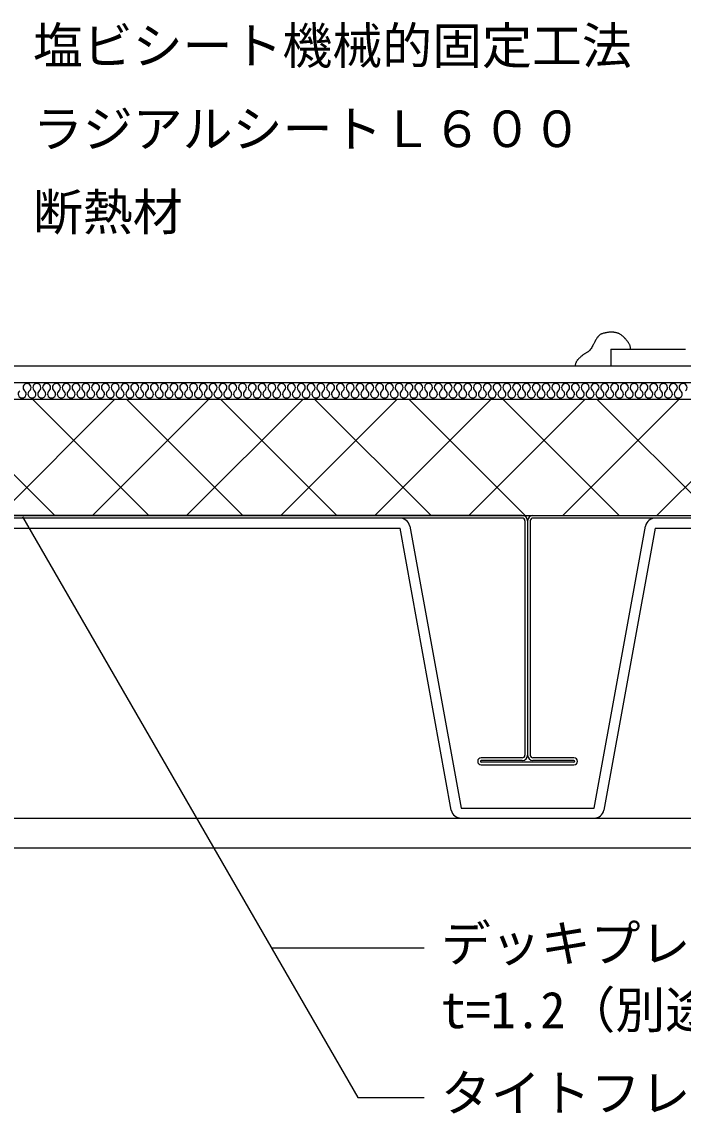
# Model space of a CAD drawing. Units: millimetres, scale not verified. Extents: x -665 to 665, y -465 to 450.
# Drawn here: x -252 to -53.2, y -245.6 to 83.5 of the extents above; entities that cross this region are included whole.
import ezdxf
from ezdxf.enums import TextEntityAlignment as Align

# ---------------------------------------------------------------- set-up
doc = ezdxf.new("R2010")
doc.units = ezdxf.units.MM
doc.header["$LTSCALE"] = 5
for name, color, linetype in [('0-1_線色１（水色）', 4, 'Continuous'), ('0-2_線色２（白）', 7, 'Continuous'), ('0-4_線色４（黄）', 2, 'Continuous'), ('0-5_金属', 7, 'Continuous'), ('0-A_文字', 7, 'Continuous'), ('0-D_断熱・ハッチ', 4, 'Continuous')]:
    doc.layers.add(name, color=color, linetype=linetype)
doc.styles.add('ＭＳ ゴシック', font='')
doc.styles.get('ＭＳ ゴシック').set_extended_font_data('MS Gothic')

msp = doc.modelspace()

# ---------------------------------------------------------------- linework, layer by layer
at = {"layer": '0-1_線色１（水色）'}
for centre, start, end in [((-250.484, -26.519), 307.52351, 232.47649), ((-247.54, -26.519), 307.52351, 232.47649), ((-244.596, -26.519), 307.52351, 232.47649), ((-241.652, -26.519), 307.52351, 232.47649), ((-238.708, -26.519), 307.52351, 232.47649), ((-235.765, -26.519), 307.52351, 232.47649), ((-232.821, -26.519), 307.52351, 232.47649), ((-229.877, -26.519), 307.52351, 232.47649), ((-226.933, -26.519), 307.52351, 232.47649), ((-223.989, -26.519), 307.52351, 232.47649), ((-221.045, -26.519), 307.52351, 232.47649), ((-218.101, -26.519), 307.52351, 232.47649), ((-215.157, -26.519), 307.52351, 232.47649), ((-212.213, -26.519), 307.52351, 232.47649), ((-209.269, -26.519), 307.52351, 232.47649), ((-206.325, -26.519), 307.52351, 232.47649), ((-203.381, -26.519), 307.52351, 232.47649), ((-200.438, -26.519), 307.52351, 232.47649), ((-197.494, -26.519), 307.52351, 232.47649), ((-194.55, -26.519), 307.52351, 232.47649), ((-191.606, -26.519), 307.52351, 232.47649), ((-188.662, -26.519), 307.52351, 232.47649), ((-185.718, -26.519), 307.52351, 232.47649), ((-182.774, -26.519), 307.52351, 232.47649), ((-179.83, -26.519), 307.52351, 232.47649), ((-176.886, -26.519), 307.52351, 232.47649), ((-173.942, -26.519), 307.52351, 232.47649), ((-170.998, -26.519), 307.52351, 232.47649), ((-168.054, -26.519), 307.52351, 232.47649), ((-165.11, -26.519), 307.52351, 232.47649), ((-162.167, -26.519), 307.52351, 232.47649), ((-159.223, -26.519), 307.52351, 232.47649), ((-156.279, -26.519), 307.52351, 232.47649), ((-153.335, -26.519), 307.52351, 232.47649), ((-150.391, -26.519), 307.52351, 232.47649), ((-147.447, -26.519), 307.52351, 232.47649), ((-144.503, -26.519), 307.52351, 232.47649), ((-141.559, -26.519), 307.52351, 232.47649), ((-138.615, -26.519), 307.52351, 232.47649), ((-135.671, -26.519), 307.52351, 232.47649), ((-132.727, -26.519), 307.52351, 232.47649), ((-129.783, -26.519), 307.52351, 232.47649), ((-126.839, -26.519), 307.52351, 232.47649), ((-123.896, -26.519), 307.52351, 232.47649), ((-120.952, -26.519), 307.52351, 232.47649), ((-118.008, -26.519), 307.52351, 232.47649), ((-115.064, -26.519), 307.52351, 232.47649), ((-112.12, -26.519), 307.52351, 232.47649), ((-109.176, -26.519), 307.52351, 232.47649), ((-106.232, -26.519), 307.52351, 232.47649), ((-103.288, -26.519), 307.52351, 232.47649), ((-100.344, -26.519), 307.52351, 232.47649), ((-97.4, -26.519), 307.52351, 232.47649), ((-94.456, -26.519), 307.52351, 232.47649), ((-91.512, -26.519), 307.52351, 232.47649), ((-88.569, -26.519), 307.52351, 232.47649), ((-85.625, -26.519), 307.52351, 232.47649), ((-82.681, -26.519), 307.52351, 232.47649), ((-79.737, -26.519), 307.52351, 232.47649), ((-76.793, -26.519), 307.52351, 232.47649), ((-73.849, -26.519), 307.52351, 232.47649), ((-70.905, -26.519), 307.52351, 232.47649), ((-67.961, -26.519), 307.52351, 232.47649), ((-65.017, -26.519), 307.52351, 232.47649), ((-62.073, -26.519), 307.52351, 232.47649), ((-59.129, -26.519), 307.52351, 232.47649), ((-56.185, -26.519), 307.52351, 232.47649), ((-53.241, -26.519), 307.52351, 232.47649), ((-251.956, -28.435), 127.52351, 52.47649), ((-249.012, -28.435), 127.52351, 52.47649), ((-246.068, -28.435), 127.52351, 52.47649), ((-243.124, -28.435), 127.52351, 52.47649), ((-240.18, -28.435), 127.52351, 52.47649), ((-237.237, -28.435), 127.52351, 52.47649), ((-234.293, -28.435), 127.52351, 52.47649), ((-231.349, -28.435), 127.52351, 52.47649), ((-228.405, -28.435), 127.52351, 52.47649), ((-225.461, -28.435), 127.52351, 52.47649), ((-222.517, -28.435), 127.52351, 52.47649), ((-219.573, -28.435), 127.52351, 52.47649), ((-216.629, -28.435), 127.52351, 52.47649), ((-213.685, -28.435), 127.52351, 52.47649), ((-210.741, -28.435), 127.52351, 52.47649), ((-207.797, -28.435), 127.52351, 52.47649), ((-204.853, -28.435), 127.52351, 52.47649), ((-201.909, -28.435), 127.52351, 52.47649), ((-198.966, -28.435), 127.52351, 52.47649), ((-196.022, -28.435), 127.52351, 52.47649), ((-193.078, -28.435), 127.52351, 52.47649), ((-190.134, -28.435), 127.52351, 52.47649), ((-187.19, -28.435), 127.52351, 52.47649), ((-184.246, -28.435), 127.52351, 52.47649), ((-181.302, -28.435), 127.52351, 52.47649), ((-178.358, -28.435), 127.52351, 52.47649), ((-175.414, -28.435), 127.52351, 52.47649), ((-172.47, -28.435), 127.52351, 52.47649), ((-169.526, -28.435), 127.52351, 52.47649), ((-166.582, -28.435), 127.52351, 52.47649), ((-163.639, -28.435), 127.52351, 52.47649), ((-160.695, -28.435), 127.52351, 52.47649), ((-157.751, -28.435), 127.52351, 52.47649), ((-154.807, -28.435), 127.52351, 52.47649), ((-151.863, -28.435), 127.52351, 52.47649), ((-148.919, -28.435), 127.52351, 52.47649), ((-145.975, -28.435), 127.52351, 52.47649), ((-143.031, -28.435), 127.52351, 52.47649), ((-140.087, -28.435), 127.52351, 52.47649), ((-137.143, -28.435), 127.52351, 52.47649), ((-134.199, -28.435), 127.52351, 52.47649), ((-131.255, -28.435), 127.52351, 52.47649), ((-128.311, -28.435), 127.52351, 52.47649), ((-125.368, -28.435), 127.52351, 52.47649), ((-122.424, -28.435), 127.52351, 52.47649), ((-119.48, -28.435), 127.52351, 52.47649), ((-116.536, -28.435), 127.52351, 52.47649), ((-113.592, -28.435), 127.52351, 52.47649), ((-110.648, -28.435), 127.52351, 52.47649), ((-107.704, -28.435), 127.52351, 52.47649), ((-104.76, -28.435), 127.52351, 52.47649), ((-101.816, -28.435), 127.52351, 52.47649), ((-98.872, -28.435), 127.52351, 52.47649), ((-95.928, -28.435), 127.52351, 52.47649), ((-92.984, -28.435), 127.52351, 52.47649), ((-90.04, -28.435), 127.52351, 52.47649), ((-87.097, -28.435), 127.52351, 52.47649), ((-84.153, -28.435), 127.52351, 52.47649), ((-81.209, -28.435), 127.52351, 52.47649), ((-78.265, -28.435), 127.52351, 52.47649), ((-75.321, -28.435), 127.52351, 52.47649), ((-72.377, -28.435), 127.52351, 52.47649), ((-69.433, -28.435), 127.52351, 52.47649), ((-66.489, -28.435), 127.52351, 52.47649), ((-63.545, -28.435), 127.52351, 52.47649), ((-60.601, -28.435), 127.52351, 52.47649), ((-57.657, -28.435), 127.52351, 52.47649), ((-54.713, -28.435), 127.52351, 52.47649)]:
    msp.add_arc(centre, 1.208, start, end, dxfattribs=at)
at = {"layer": '0-2_線色２（白）'}
for p, q in [((-75, -19.977), (75, -19.977)), ((-408.518, -24.977), (143.875, -24.977)), ((-408.518, -29.977), (143.875, -29.977)), ((-408.518, -64.977), (143.875, -64.977))]:
    msp.add_line(p, q, dxfattribs=at)
for points in [[(-73.397, -10.005), (-73.607, -9.966), (-73.817, -9.932), (-73.94, -9.915), (-74.089, -9.897), (-74.345, -9.87), (-74.601, -9.851), (-74.857, -9.841), (-75.113, -9.843), (-75.367, -9.857), (-75.513, -9.872), (-75.62, -9.885), (-75.805, -9.914), (-75.989, -9.949), (-76.173, -9.987), (-76.357, -10.027), (-76.542, -10.067), (-76.649, -10.09), (-76.771, -10.115), (-76.982, -10.159), (-77.192, -10.205), (-77.399, -10.257), (-77.601, -10.32), (-77.798, -10.396), (-77.908, -10.447), (-78.008, -10.5), (-78.173, -10.604), (-78.331, -10.72), (-78.482, -10.848), (-78.625, -10.985), (-78.761, -11.13), (-78.836, -11.217), (-78.921, -11.32), (-79.059, -11.501), (-79.189, -11.687), (-79.312, -11.878), (-79.43, -12.071), (-79.543, -12.268), (-79.606, -12.382), (-79.674, -12.505)], [(-79.674, -12.505), (-79.788, -12.719), (-79.9, -12.933), (-80.011, -13.148), (-80.122, -13.364), (-80.233, -13.58), (-80.298, -13.705), (-80.386, -13.874), (-80.543, -14.164), (-80.707, -14.448), (-80.882, -14.725), (-81.07, -14.992), (-81.276, -15.245), (-81.403, -15.384), (-81.45, -15.431), (-81.531, -15.51), (-81.616, -15.587), (-81.702, -15.661), (-81.791, -15.732), (-81.883, -15.8), (-81.937, -15.838), (-82.026, -15.897), (-82.184, -15.994), (-82.346, -16.085), (-82.509, -16.174), (-82.672, -16.263), (-82.832, -16.355), (-82.924, -16.411), (-83.016, -16.47), (-83.172, -16.578), (-83.325, -16.691), (-83.474, -16.808), (-83.622, -16.928), (-83.768, -17.05), (-83.852, -17.122), (-83.958, -17.211), (-84.14, -17.366), (-84.319, -17.524), (-84.494, -17.685), (-84.664, -17.851)], [(-69.003, -14.977), (-69.021, -14.846), (-69.054, -14.621), (-69.092, -14.398), (-69.137, -14.177), (-69.193, -13.961), (-69.261, -13.749), (-69.309, -13.629), (-69.35, -13.537), (-69.428, -13.381), (-69.515, -13.229), (-69.61, -13.081), (-69.71, -12.935), (-69.815, -12.793), (-69.877, -12.712), (-69.951, -12.617), (-70.081, -12.456), (-70.214, -12.298), (-70.349, -12.143), (-70.486, -11.989), (-70.626, -11.838), (-70.707, -11.75), (-70.793, -11.659), (-70.942, -11.504), (-71.093, -11.35), (-71.248, -11.2), (-71.407, -11.054), (-71.571, -10.912), (-71.668, -10.833), (-71.756, -10.764), (-71.91, -10.65), (-72.069, -10.542), (-72.233, -10.441), (-72.4, -10.348), (-72.572, -10.265), (-72.673, -10.221), (-72.787, -10.177), (-72.987, -10.109), (-73.191, -10.053), (-73.397, -10.005)], [(-84.664, -17.851), (-84.827, -18.025), (-84.918, -18.129), (-84.97, -18.191), (-85.056, -18.3), (-85.139, -18.413), (-85.217, -18.528), (-85.289, -18.647), (-85.356, -18.768), (-85.392, -18.84), (-85.439, -18.941), (-85.511, -19.12), (-85.573, -19.303), (-85.627, -19.489), (-85.676, -19.677), (-85.722, -19.867), (-85.748, -19.977)]]:
    msp.add_lwpolyline(points, dxfattribs=at)
at = {"layer": '0-4_線色４（黄）'}
for p, q in [((-75, -14.977), (-52.5, -14.977)), ((-75, -14.977), (-75, -19.977)), ((-408.518, -19.977), (-75, -19.977))]:
    msp.add_line(p, q, dxfattribs=at)
at = {"layer": '0-5_金属'}
for p, q in [((-101.6, -64.977), (-298.549, -64.977)), ((-101.6, -65.777), (-298.317, -65.777)), ((98.4, -65.777), (-98.54, -65.777)), ((-98.4, -64.977), (65, -64.977)), ((-261.675, -68.777), (-138.325, -68.777)), ((-122.933, -153.606), (-138.325, -68.777)), ((-100.8, -66.577), (-100.8, -137.077)), ((-100, -66.577), (-100, -137.077)), ((-99.2, -66.577), (-99.2, -137.077)), ((-61.675, -68.777), (-77.067, -153.606)), ((-61.675, -68.777), (61.675, -68.777)), ((-101.6, -137.877), (-113.95, -137.877)), ((-86.05, -137.877), (-98.4, -137.877)), ((-101.6, -138.677), (-113.95, -138.677)), ((-86.05, -139.177), (-113.95, -139.177)), ((-113.95, -139.977), (-86.05, -139.977)), ((-86.05, -138.677), (-98.4, -138.677)), ((-408.518, -155.977), (143.875, -155.977)), ((-408.518, -164.977), (143.875, -164.977))]:
    msp.add_line(p, q, dxfattribs=at)
msp.add_lwpolyline([(-135.43, -68.157), (-120, -152.977), (-80, -152.977), (-64.581, -68.152)], dxfattribs=at)
for centre, radius, start, end in [((-138.363, -68.786), 3, 12.09541, 90), ((-101.6, -66.577), 1.6, 0, 90), ((-101.6, -66.577), 0.8, 0, 90), ((-98.4, -66.577), 1.6, 90, 180), ((-98.4, -66.577), 0.8, 90, 180), ((-61.648, -68.781), 3, 90, 167.90458), ((-113.95, -138.927), 1.05, 90, 270), ((-101.6, -137.077), 0.8, 270, 0), ((-101.6, -137.077), 1.6, 270, 0), ((-98.4, -137.077), 1.6, 180, 270), ((-98.4, -137.077), 0.8, 180, 270), ((-86.05, -138.927), 1.05, 270, 90), ((-113.95, -138.927), 0.25, 90, 270), ((-86.05, -138.927), 0.25, 270, 90), ((-120, -152.977), 3, 192.09541, 270), ((-80, -152.977), 3, 270, 347.90458)]:
    msp.add_arc(centre, radius, start, end, dxfattribs=at)
at = {"layer": '0-A_文字'}
msp.add_line((-177.034, -194.977), (-131.053, -194.977), dxfattribs=at)
msp.add_lwpolyline([(-251.859, -65.377), (-151.053, -239.977), (-131.053, -239.977)], dxfattribs=at)
at = {"layer": '0-D_断熱・ハッチ'}
for p, q in [((-277.166, -29.977), (-242.166, -64.977)), ((-259.083, -64.977), (-224.083, -29.977)), ((-248.882, -29.977), (-213.882, -64.977)), ((-230.799, -64.977), (-195.799, -29.977)), ((-220.598, -29.977), (-185.598, -64.977)), ((-202.514, -64.977), (-167.514, -29.977)), ((-192.314, -29.977), (-157.314, -64.977)), ((-174.23, -64.977), (-139.23, -29.977)), ((-164.029, -29.977), (-129.029, -64.977)), ((-145.946, -64.977), (-110.946, -29.977)), ((-135.745, -29.977), (-100.745, -64.977)), ((-117.661, -64.977), (-82.661, -29.977)), ((-107.461, -29.977), (-72.461, -64.977)), ((-89.377, -64.977), (-54.377, -29.977)), ((-79.176, -29.977), (-44.176, -64.977)), ((-61.093, -64.977), (-26.093, -29.977))]:
    msp.add_line(p, q, dxfattribs=at)

# ---------------------------------------------------------------- texts
at = {"layer": '0-A_文字', "style": 'ＭＳ ゴシック'}
for s, p in [('塩ビシート機械的固定工法', (-248.725, 67.496)), ('ラジアルシートＬ６００', (-248.725, 42.496)), ('断熱材', (-248.725, 17.496)), ('デッキプレート フラットタイプ H=75', (-126.053, -202.477)), ('t=1.2（別途工事）', (-126.053, -222.477)), ('タイトフレーム（別途工事）', (-126.053, -247.477))]:
    msp.add_text(s, height=11, dxfattribs=at).set_placement(p, align=Align.BOTTOM_LEFT)

doc.saveas('drawing.dxf')
